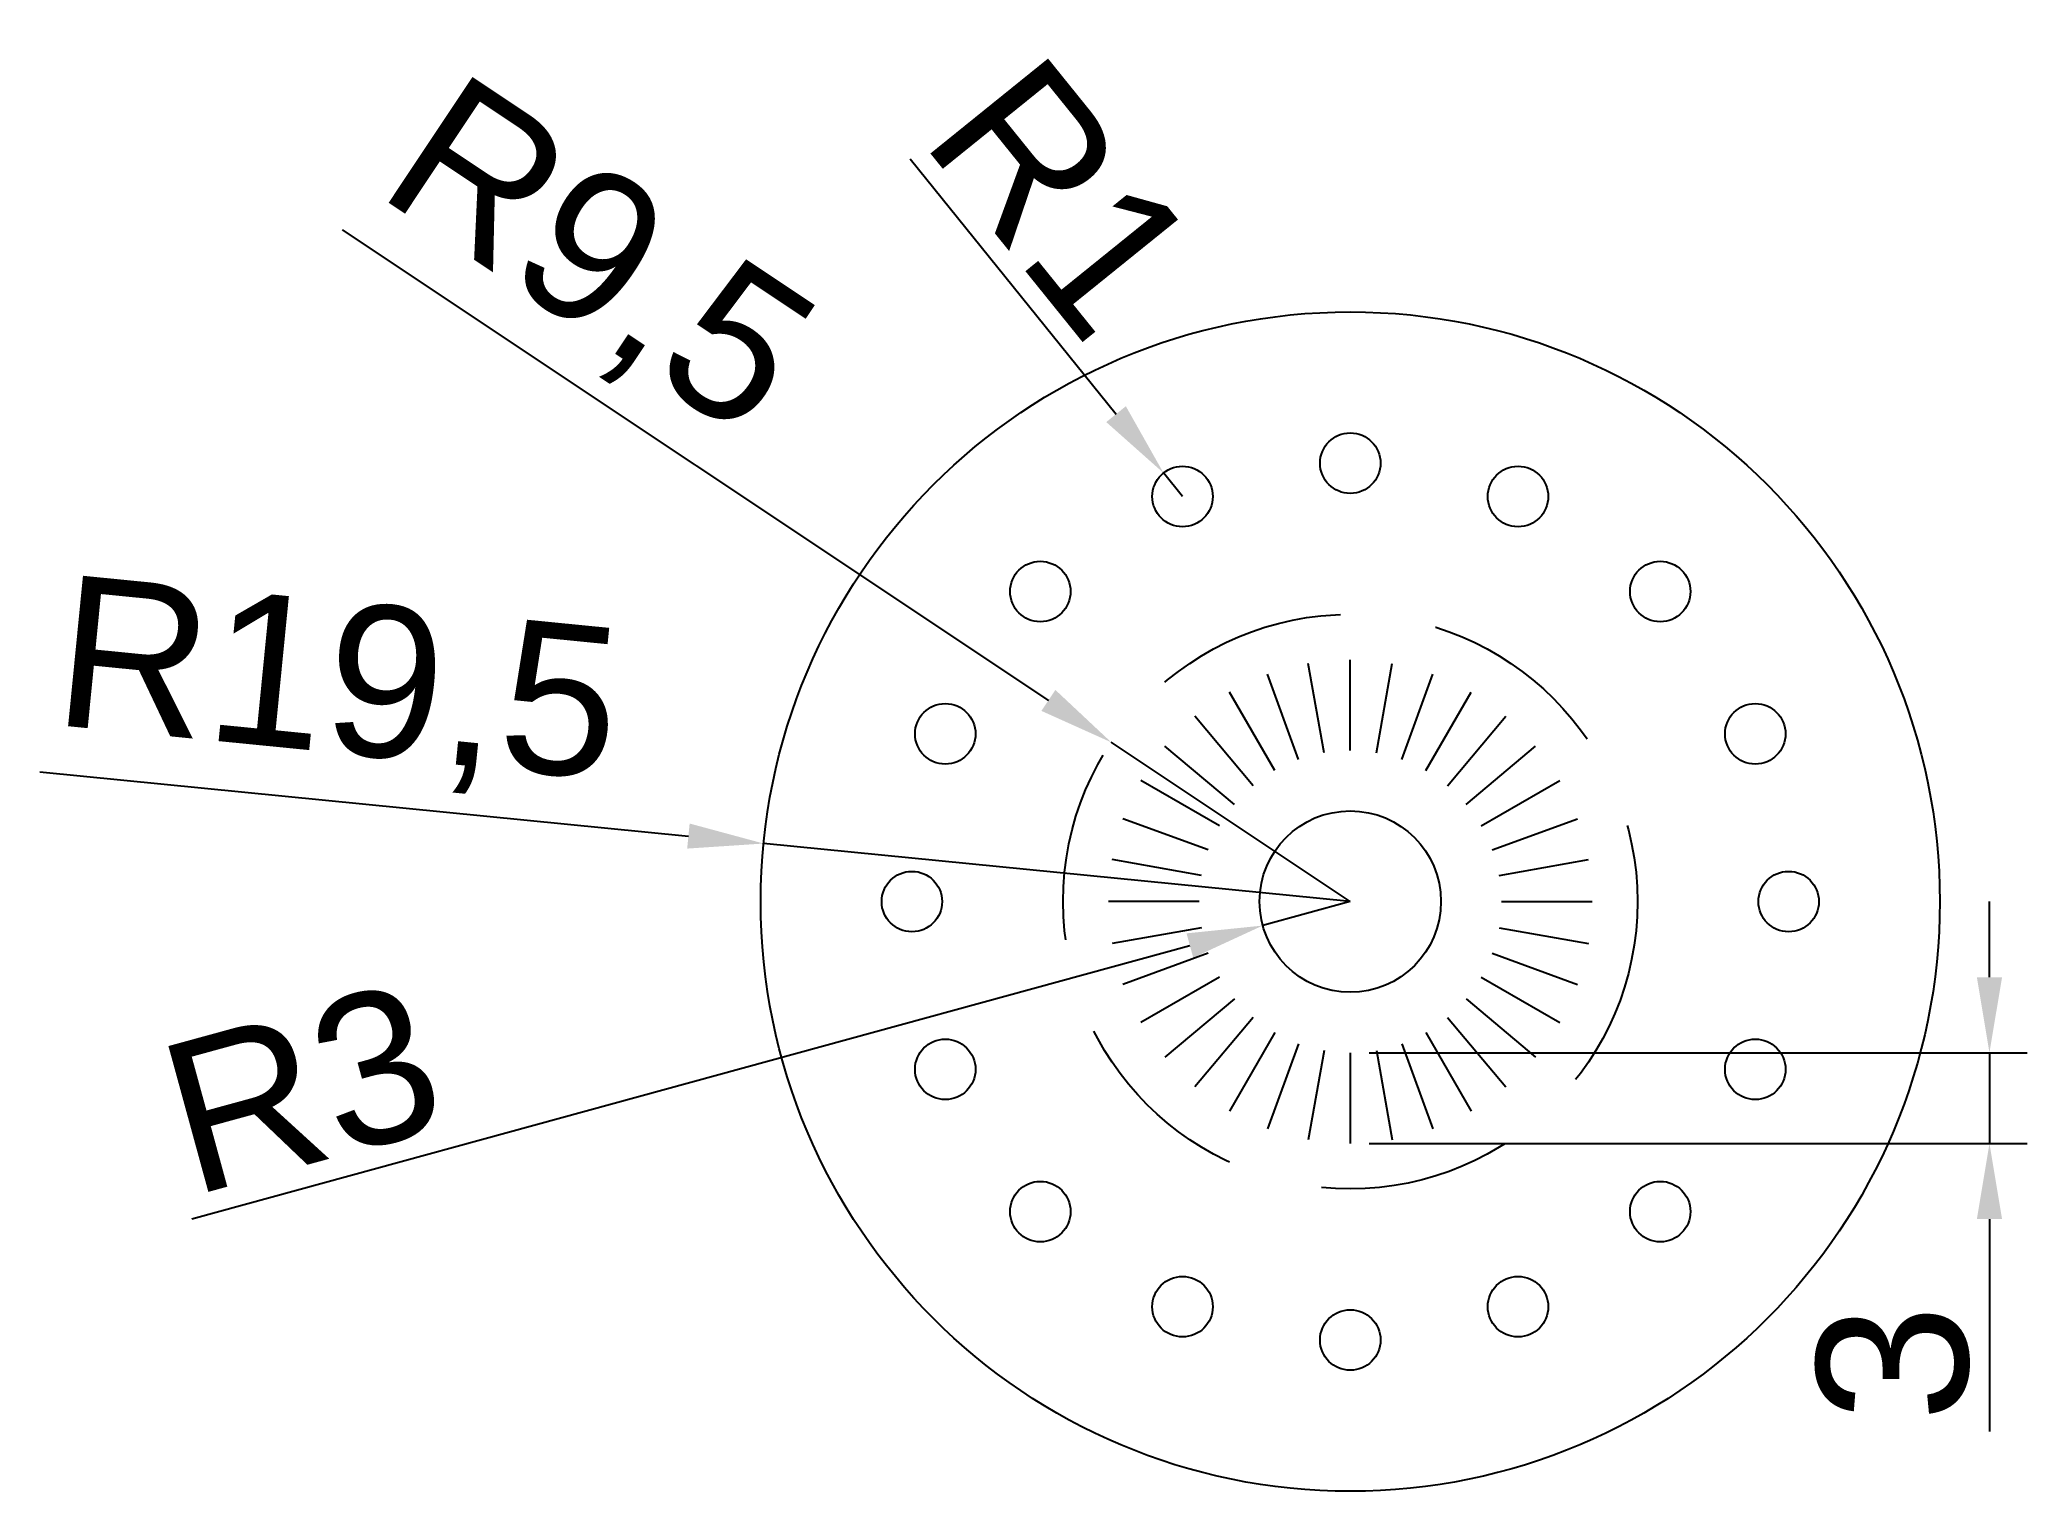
# Model space of a CAD drawing. Header units: millimetres. Extents: x 39.1 to 104.9, y 41 to 89.
import ezdxf

# ---------------------------------------------------------------- set-up
doc = ezdxf.new("R2010")
doc.units = ezdxf.units.MM
doc.linetypes.add('DASHED2', pattern=[9.525, 6.35, -3.175])
doc.layers.add('Dimensiuni', color=100, linetype='Continuous')
doc.layers.add('Rotita Dial', color=132, linetype='Continuous')
doc.styles.get("Standard").update_dxf_attribs({"font": 'arial.ttf'})
doc.dimstyles.new('ISO-25', dxfattribs={"dimtxt": 2.5, "dimasz": 2.5, "dimexe": 1.25, "dimexo": 0.625, "dimtad": 1, "dimtxsty": 'Standard', "dimcen": 2.5, "dimadec": 0, "dimazin": 0, "dimtfac": 1, "dimtmove": 0, "dimatfit": 3, "dimfxl": 1, "dimarcsym": 0})

# ---------------------------------------------------------------- blocks, each defined once
blk = doc.blocks.new('*D1')
at = {"layer": 'Defpoints', "color": 0, "transparency": 16777216}
for p in [(63.076, 62.372), (82.482, 60.452)]:
    blk.add_point(p, dxfattribs=at)
at = {"layer": 'Dimensiuni', "color": 0, "lineweight": -2, "transparency": 16777216}
for p, q in [((39.133, 64.742), (60.589, 62.618)), ((82.482, 60.452), (63.076, 62.372))]:
    blk.add_line(p, q, dxfattribs=at)
at = {"layer": 'Dimensiuni', "color": 0, "transparency": 16777216}
blk.add_solid([(60.63, 63.033), (60.548, 62.204), (63.076, 62.372)], dxfattribs=at)
at = {"layer": 'Dimensiuni', "color": 0, "transparency": 16777216, "insert": (48.974, 67.415), "char_height": 5, "attachment_point": 5, "rotation": 354.34813}
blk.add_mtext('R19,5', dxfattribs=at)
blk = doc.blocks.new('*D3')
at = {"layer": 'Defpoints', "color": 0, "transparency": 16777216}
for p in [(74.576, 65.719), (82.482, 60.452)]:
    blk.add_point(p, dxfattribs=at)
at = {"layer": 'Dimensiuni', "color": 0, "lineweight": -2, "transparency": 16777216}
for p, q in [((49.137, 82.67), (72.495, 67.106)), ((82.482, 60.452), (74.576, 65.719))]:
    blk.add_line(p, q, dxfattribs=at)
at = {"layer": 'Dimensiuni', "color": 0, "transparency": 16777216}
blk.add_solid([(72.727, 67.452), (72.264, 66.759), (74.576, 65.719)], dxfattribs=at)
at = {"layer": 'Dimensiuni', "color": 0, "transparency": 16777216, "insert": (57.464, 81.483), "char_height": 5, "attachment_point": 5, "rotation": 326.32375}
blk.add_mtext('R9,5', dxfattribs=at)
blk = doc.blocks.new('*D4')
at = {"layer": 'Defpoints', "color": 0, "transparency": 16777216}
for p in [(82.482, 60.452), (79.588, 59.659)]:
    blk.add_point(p, dxfattribs=at)
at = {"layer": 'Dimensiuni', "color": 0, "lineweight": -2, "transparency": 16777216}
for p, q in [((82.482, 60.452), (79.588, 59.659)), ((44.161, 49.96), (77.177, 58.999))]:
    blk.add_line(p, q, dxfattribs=at)
at = {"layer": 'Dimensiuni', "color": 0, "transparency": 16777216}
blk.add_solid([(77.067, 59.401), (77.287, 58.597), (79.588, 59.659)], dxfattribs=at)
at = {"layer": 'Dimensiuni', "color": 0, "transparency": 16777216, "insert": (47.812, 54.256), "char_height": 5, "attachment_point": 5, "rotation": 15.31136}
blk.add_mtext('R3', dxfattribs=at)
blk = doc.blocks.new('*D2')
at = {"layer": 'Defpoints', "color": 0, "transparency": 16777216}
for p in [(76.305, 74.626), (76.933, 73.848)]:
    blk.add_point(p, dxfattribs=at)
at = {"layer": 'Dimensiuni', "color": 0, "lineweight": -2, "transparency": 16777216}
for p, q in [((67.922, 85.013), (74.735, 76.572)), ((76.933, 73.848), (76.305, 74.626))]:
    blk.add_line(p, q, dxfattribs=at)
at = {"layer": 'Dimensiuni', "color": 0, "transparency": 16777216}
blk.add_solid([(75.059, 76.833), (74.41, 76.31), (76.305, 74.626)], dxfattribs=at)
at = {"layer": 'Dimensiuni', "color": 0, "transparency": 16777216, "insert": (72.983, 83.734), "char_height": 5, "attachment_point": 5, "rotation": 308.90433}
blk.add_mtext('R1', dxfattribs=at)
blk = doc.blocks.new('*D5')
at = {"layer": 'Defpoints', "color": 0, "transparency": 16777216}
for p in [(82.482, 55.452), (82.482, 52.452), (103.624, 52.452)]:
    blk.add_point(p, dxfattribs=at)
at = {"layer": 'Dimensiuni', "color": 0, "lineweight": -2, "transparency": 16777216}
for p, q in [((103.624, 57.952), (103.624, 60.452)), ((83.107, 55.452), (104.874, 55.452)), ((103.624, 55.452), (103.624, 52.452)), ((83.107, 52.452), (104.874, 52.452)), ((103.624, 49.952), (103.624, 42.927))]:
    blk.add_line(p, q, dxfattribs=at)
at = {"layer": 'Dimensiuni', "color": 0, "transparency": 16777216}
for points in [[(103.208, 57.952), (104.041, 57.952), (103.624, 55.452)], [(103.208, 49.952), (104.041, 49.952), (103.624, 52.452)]]:
    blk.add_solid(points, dxfattribs=at)
at = {"layer": 'Dimensiuni', "color": 0, "transparency": 16777216, "insert": (100.445, 45.189), "char_height": 5, "attachment_point": 5, "rotation": 90}
blk.add_mtext('3', dxfattribs=at)

msp = doc.modelspace()

# ---------------------------------------------------------------- linework, layer by layer
at = {"layer": 'Rotita Dial'}
for p, q in [((82.482, 65.452), (82.482, 68.452)), ((80.772, 65.15), (79.746, 67.969)), ((81.613, 65.376), (81.093, 68.33)), ((83.35, 65.376), (83.871, 68.33)), ((84.192, 65.15), (85.218, 67.969)), ((79.982, 64.782), (78.482, 67.38)), ((84.982, 64.782), (86.482, 67.38)), ((79.268, 64.282), (77.339, 66.58)), ((85.696, 64.282), (87.624, 66.58)), ((78.651, 63.666), (76.353, 65.594)), ((86.312, 63.666), (88.61, 65.594)), ((78.152, 62.952), (75.553, 64.452)), ((86.812, 62.952), (89.41, 64.452)), ((77.783, 62.162), (74.964, 63.188)), ((87.18, 62.162), (89.999, 63.188)), ((77.558, 61.32), (74.603, 61.841)), ((87.406, 61.32), (90.36, 61.841)), ((77.482, 60.452), (74.482, 60.452)), ((87.482, 60.452), (90.482, 60.452)), ((77.558, 59.583), (74.603, 59.062)), ((87.406, 59.583), (90.36, 59.062)), ((77.783, 58.741), (74.964, 57.715)), ((87.18, 58.741), (89.999, 57.715)), ((78.152, 57.952), (75.553, 56.452)), ((86.812, 57.952), (89.41, 56.452)), ((78.651, 57.238), (76.353, 55.309)), ((86.312, 57.238), (88.61, 55.309)), ((79.268, 56.621), (77.339, 54.323)), ((85.696, 56.621), (87.624, 54.323)), ((79.982, 56.121), (78.482, 53.523)), ((84.982, 56.121), (86.482, 53.523)), ((80.772, 55.753), (79.746, 52.934)), ((81.613, 55.528), (81.093, 52.573)), ((82.482, 55.452), (82.482, 52.452)), ((83.35, 55.528), (83.871, 52.573)), ((84.192, 55.753), (85.218, 52.934))]:
    msp.add_line(p, q, dxfattribs=at)
for centre, radius in [((82.482, 60.452), 19.5), ((82.482, 74.952), 1), ((76.933, 73.848), 1), ((88.031, 73.848), 1), ((72.229, 70.705), 1), ((92.735, 70.705), 1), ((69.085, 66), 1), ((95.878, 66), 1), ((82.482, 60.452), 3), ((67.982, 60.452), 1), ((96.982, 60.452), 1), ((69.085, 54.903), 1), ((95.878, 54.903), 1), ((72.229, 50.199), 1), ((92.735, 50.199), 1), ((76.933, 47.055), 1), ((88.031, 47.055), 1), ((82.482, 45.952), 1)]:
    msp.add_circle(centre, radius, dxfattribs=at)
at = {"layer": 'Rotita Dial', "linetype": 'DASHED2'}
msp.add_circle((82.482, 60.452), 9.5, dxfattribs=at)

# ---------------------------------------------------------------- dimensions: what is measured, and where the dimension line sits
at = {"layer": 'Dimensiuni'}
for center, mpoint, picture, middle in [((76.933, 73.848), (76.305, 74.626), '*D2', (72.983, 83.734)), ((82.482, 60.452), (63.076, 62.372), '*D1', (48.974, 67.415))]:
    dim = msp.add_radius_dim(center=center, mpoint=mpoint, dimstyle='ISO-25', override={"dimtxt": 5}, dxfattribs=at)
    dim.commit()
    dim.dimension.update_dxf_attribs({"geometry": picture, "text_midpoint": middle})
for mpoint, picture, middle in [((74.576, 65.719), '*D3', (55.452, 78.462)), ((79.588, 59.659), '*D4', (48.652, 51.19))]:
    dim = msp.add_radius_dim(center=(82.482, 60.452), mpoint=mpoint, dimstyle='ISO-25', override={"dimtxt": 5}, dxfattribs=at)
    dim.commit()
    dim.dimension.update_dxf_attribs({"geometry": picture, "text_midpoint": middle, "dimtype": 164})
dim = msp.add_linear_dim(base=(103.624, 52.452), p1=(82.482, 55.452), p2=(82.482, 52.452), angle=90, dimstyle='ISO-25', override={"dimtxt": 5}, dxfattribs=at)
dim.commit()
dim.dimension.update_dxf_attribs({"geometry": '*D5', "text_midpoint": (100.445, 45.189)})

doc.saveas('drawing.dxf')
